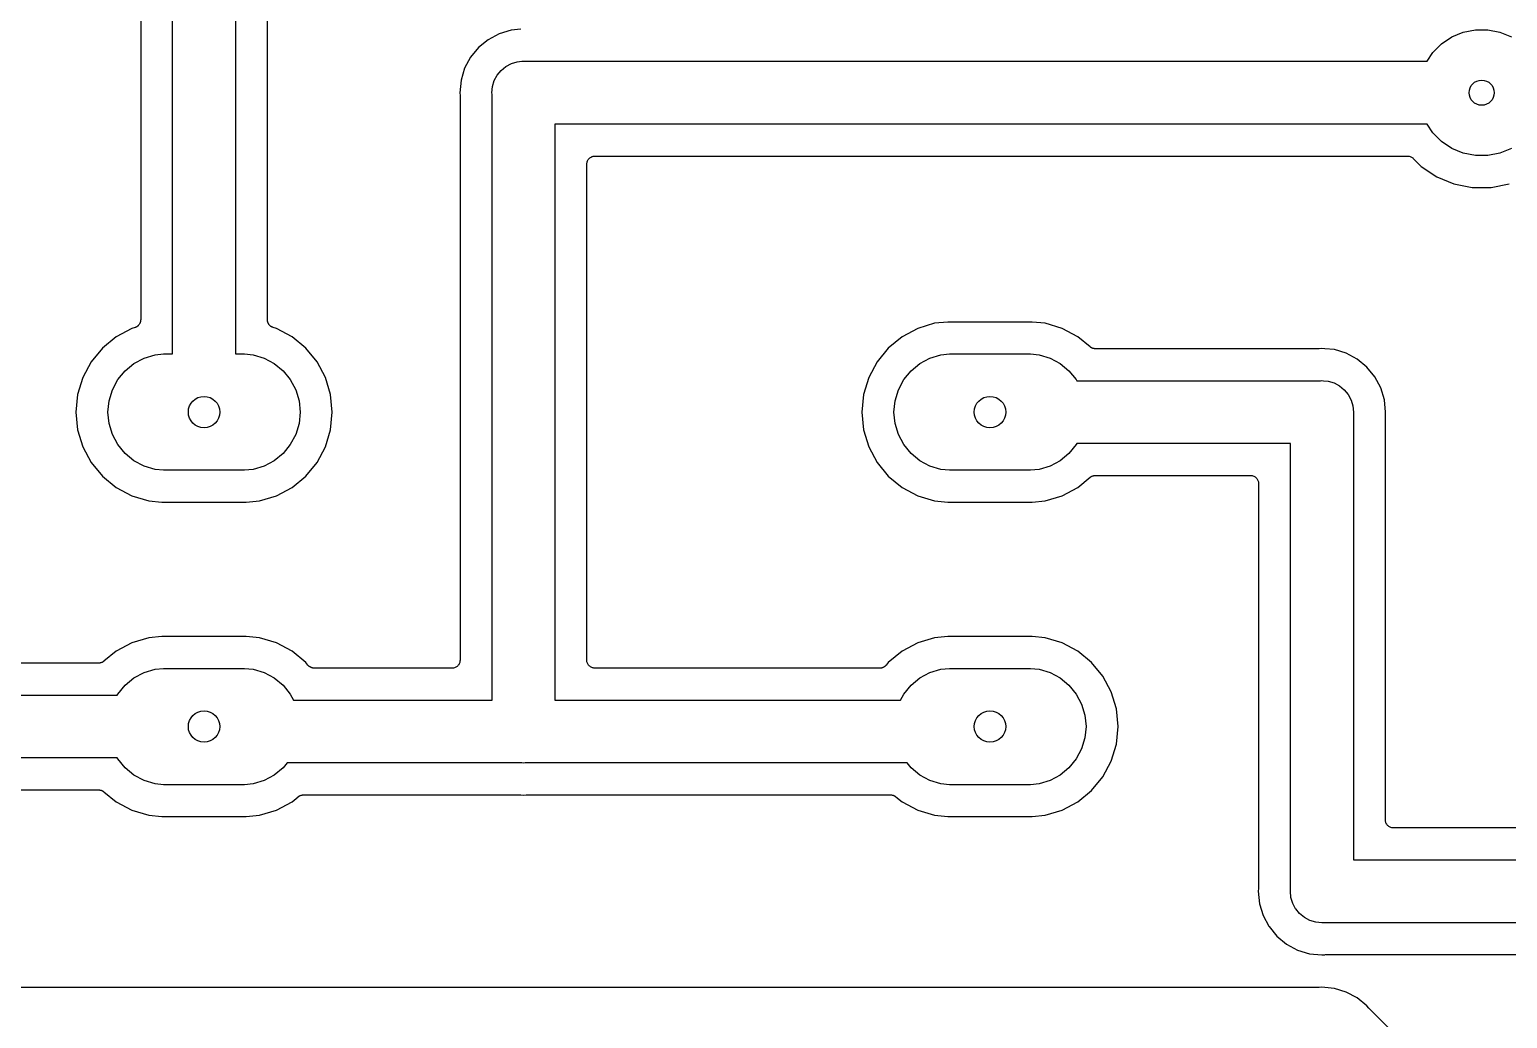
# Model space of a CAD drawing. Extents: x 4.55 to 7.45, y -4.55 to -2.5.
# Drawn here: x 5.991 to 6.916, y -3.48 to -2.86 of the extents above; entities that cross this region are included whole.
import ezdxf

# ---------------------------------------------------------------- set-up
doc = ezdxf.new("R2010")
doc.units = 0
doc.header["$MEASUREMENT"] = 0
doc.layers.add('BLACK', color=7, linetype='CONTINUOUS')

msp = doc.modelspace()

# ---------------------------------------------------------------- linework, layer by layer
at = {"layer": 'BLACK', "linetype": 'CONTINUOUS'}
for p, q in [((6.08031, -3.06358), (6.08031, -2.72473)), ((6.11969, -2.72473), (6.11969, -3.06358)), ((6.06031, -2.73481), (6.06032, -3.04222)), ((6.13969, -3.04222), (6.13969, -2.83308)), ((6.27785, -2.86684), (6.2718, -2.8718)), ((6.28474, -2.86316), (6.27785, -2.86684)), ((6.29222, -2.86089), (6.28474, -2.86316)), ((6.2983, -2.86029), (6.29222, -2.86089)), ((6.8749, -2.86942), (6.88135, -2.86511)), ((6.88135, -2.86511), (6.88852, -2.86214)), ((6.88852, -2.86214), (6.89612, -2.86063)), ((6.89612, -2.86063), (6.90388, -2.86063)), ((6.90388, -2.86063), (6.91148, -2.86214)), ((6.91148, -2.86214), (6.91865, -2.86511)), ((6.26684, -2.87785), (6.26316, -2.88474)), ((6.2718, -2.8718), (6.26684, -2.87785)), ((6.8658, -2.88031), (6.86942, -2.8749)), ((6.86942, -2.8749), (6.8749, -2.86942)), ((6.26316, -2.88474), (6.26089, -2.89222)), ((6.28355, -2.88901), (6.28601, -2.88601)), ((6.28601, -2.88601), (6.28901, -2.88355)), ((6.28901, -2.88355), (6.29243, -2.88173)), ((6.29243, -2.88173), (6.29614, -2.8806)), ((6.29614, -2.8806), (6.29903, -2.88031)), ((6.29903, -2.88031), (6.3, -2.88022)), ((6.3, -2.88022), (6.30097, -2.88031)), ((6.30097, -2.88031), (6.8658, -2.88031)), ((6.26089, -2.89222), (6.26012, -2.9)), ((6.28022, -2.9), (6.2806, -2.89614)), ((6.2806, -2.89614), (6.28173, -2.89243)), ((6.28173, -2.89243), (6.28355, -2.88901)), ((6.26012, -2.9), (6.26029, -2.9017)), ((6.26029, -2.9017), (6.2603, -2.90177)), ((6.2603, -2.90177), (6.26029, -2.90199)), ((6.26029, -2.90199), (6.26031, -2.90219)), ((6.26031, -2.90219), (6.26032, -3.25531)), ((6.28031, -2.90097), (6.28022, -2.9)), ((6.28031, -3.28031), (6.28031, -2.90097)), ((6.8658, -2.91969), (6.31969, -2.91969)), ((6.31969, -2.91969), (6.31969, -3.28031)), ((6.86942, -2.9251), (6.8658, -2.91969)), ((6.8749, -2.93058), (6.86942, -2.9251)), ((6.88135, -2.93489), (6.8749, -2.93058)), ((6.33994, -2.9432), (6.34008, -2.94275)), ((6.34008, -2.94273), (6.34009, -2.94272)), ((6.34008, -2.94275), (6.34008, -2.94273)), ((6.34009, -2.94272), (6.34032, -2.9423)), ((6.34032, -2.9423), (6.34054, -2.94189)), ((6.34054, -2.94189), (6.34055, -2.94188)), ((6.34055, -2.94188), (6.34056, -2.94186)), ((6.34056, -2.94186), (6.34086, -2.9415)), ((6.34086, -2.9415), (6.34116, -2.94114)), ((6.34116, -2.94114), (6.34118, -2.94113)), ((6.34118, -2.94113), (6.34119, -2.94111)), ((6.34119, -2.94111), (6.34155, -2.94082)), ((6.34155, -2.94082), (6.34192, -2.94052)), ((6.34192, -2.94052), (6.34193, -2.94051)), ((6.34193, -2.94051), (6.34195, -2.9405)), ((6.34195, -2.9405), (6.34236, -2.94028)), ((6.34236, -2.94028), (6.34278, -2.94006)), ((6.34278, -2.94006), (6.3428, -2.94006)), ((6.3428, -2.94006), (6.34281, -2.94005)), ((6.34281, -2.94005), (6.34326, -2.93992)), ((6.34326, -2.93992), (6.34371, -2.93978)), ((6.34371, -2.93978), (6.34373, -2.93978)), ((6.34373, -2.93978), (6.34375, -2.93977)), ((6.34375, -2.93977), (6.34422, -2.93973)), ((6.34422, -2.93973), (6.34469, -2.93969)), ((6.34469, -2.93969), (6.85365, -2.93969)), ((6.85365, -2.93969), (6.85367, -2.93969)), ((6.85367, -2.93969), (6.85367, -2.93969)), ((6.85367, -2.93969), (6.85367, -2.93969)), ((6.85367, -2.93969), (6.85372, -2.93969)), ((6.85372, -2.93969), (6.85418, -2.93974)), ((6.85418, -2.93974), (6.85464, -2.93978)), ((6.85464, -2.93978), (6.85467, -2.93979)), ((6.85467, -2.93979), (6.85469, -2.93979)), ((6.85469, -2.93979), (6.85513, -2.93993)), ((6.85513, -2.93993), (6.85557, -2.94007)), ((6.85557, -2.94007), (6.8556, -2.94008)), ((6.8556, -2.94008), (6.85562, -2.94009)), ((6.85562, -2.94009), (6.85603, -2.94031)), ((6.85603, -2.94031), (6.85643, -2.94053)), ((6.85643, -2.94053), (6.85645, -2.94055)), ((6.85645, -2.94055), (6.85648, -2.94056)), ((6.85648, -2.94056), (6.85683, -2.94086)), ((6.85683, -2.94086), (6.85719, -2.94115)), ((6.85719, -2.94115), (6.86215, -2.94612)), ((6.88852, -2.93786), (6.88135, -2.93489)), ((6.89612, -2.93937), (6.88852, -2.93786)), ((6.90388, -2.93937), (6.89612, -2.93937)), ((6.91148, -2.93786), (6.90388, -2.93937)), ((6.91865, -2.93489), (6.91148, -2.93786)), ((6.33969, -2.94462), (6.33974, -2.94415)), ((6.33969, -2.94465), (6.33969, -2.94462)), ((6.33969, -2.94465), (6.33969, -2.94465)), ((6.33969, -2.94465), (6.33969, -2.94465)), ((6.33969, -2.94469), (6.33969, -2.94465)), ((6.33969, -3.25531), (6.33969, -2.94469)), ((6.33974, -2.94415), (6.33979, -2.94368)), ((6.33979, -2.94365), (6.33994, -2.9432)), ((6.33979, -2.94366), (6.33979, -2.94365)), ((6.33979, -2.94368), (6.33979, -2.94366)), ((6.86215, -2.94612), (6.87188, -2.95261)), ((6.87188, -2.95261), (6.88268, -2.95709)), ((6.88268, -2.95709), (6.89415, -2.95937)), ((6.89415, -2.95937), (6.90585, -2.95937)), ((6.90585, -2.95937), (6.91732, -2.95709)), ((6.05972, -3.04459), (6.05957, -3.04481)), ((6.0598, -3.04439), (6.05972, -3.04459)), ((6.05991, -3.04419), (6.0598, -3.04439)), ((6.05999, -3.04394), (6.05991, -3.04419)), ((6.06009, -3.04369), (6.05999, -3.04394)), ((6.06014, -3.04347), (6.06009, -3.04369)), ((6.06021, -3.04326), (6.06014, -3.04347)), ((6.06024, -3.043), (6.06021, -3.04326)), ((6.06029, -3.04274), (6.06024, -3.043)), ((6.06031, -3.04229), (6.06029, -3.04251)), ((6.06029, -3.04251), (6.06029, -3.04274)), ((6.06032, -3.04222), (6.06031, -3.04229)), ((6.13971, -3.04244), (6.13969, -3.04222)), ((6.13971, -3.04267), (6.13971, -3.04244)), ((6.13975, -3.04293), (6.13971, -3.04267)), ((6.13978, -3.04319), (6.13975, -3.04293)), ((6.13984, -3.04341), (6.13978, -3.04319)), ((6.13989, -3.04363), (6.13984, -3.04341)), ((6.13999, -3.04387), (6.13989, -3.04363)), ((6.14006, -3.04413), (6.13999, -3.04387)), ((6.14017, -3.04432), (6.14006, -3.04413)), ((6.14025, -3.04453), (6.14017, -3.04432)), ((6.1404, -3.04475), (6.14025, -3.04453)), ((6.55748, -3.0444), (6.54685, -3.04763)), ((6.56577, -3.04358), (6.55748, -3.0444)), ((6.61848, -3.04358), (6.56577, -3.04358)), ((6.62677, -3.0444), (6.61848, -3.04358)), ((6.6374, -3.04763), (6.62677, -3.0444)), ((6.04492, -3.05286), (6.03633, -3.05991)), ((6.05472, -3.04763), (6.04492, -3.05286)), ((6.05677, -3.04701), (6.05472, -3.04763)), ((6.05697, -3.04692), (6.05677, -3.04701)), ((6.05719, -3.04686), (6.05697, -3.04692)), ((6.05742, -3.04673), (6.05719, -3.04686)), ((6.05767, -3.04663), (6.05742, -3.04673)), ((6.05785, -3.04651), (6.05767, -3.04663)), ((6.05805, -3.0464), (6.05785, -3.04651)), ((6.05826, -3.04624), (6.05805, -3.0464)), ((6.05848, -3.04609), (6.05826, -3.04624)), ((6.05864, -3.04593), (6.05848, -3.04609)), ((6.05881, -3.04579), (6.05864, -3.04593)), ((6.05898, -3.04559), (6.05881, -3.04579)), ((6.05917, -3.0454), (6.05898, -3.04559)), ((6.0593, -3.04522), (6.05917, -3.0454)), ((6.05944, -3.04505), (6.0593, -3.04522)), ((6.05957, -3.04481), (6.05944, -3.04505)), ((6.14052, -3.04499), (6.1404, -3.04475)), ((6.14066, -3.04516), (6.14052, -3.04499)), ((6.14078, -3.04535), (6.14066, -3.04516)), ((6.14097, -3.04554), (6.14078, -3.04535)), ((6.14114, -3.04574), (6.14097, -3.04554)), ((6.14131, -3.04589), (6.14114, -3.04574)), ((6.14147, -3.04605), (6.14131, -3.04589)), ((6.14168, -3.0462), (6.14147, -3.04605)), ((6.14189, -3.04637), (6.14168, -3.0462)), ((6.14209, -3.04647), (6.14189, -3.04637)), ((6.14227, -3.0466), (6.14209, -3.04647)), ((6.14251, -3.0467), (6.14227, -3.0466)), ((6.14275, -3.04683), (6.14251, -3.0467)), ((6.14296, -3.0469), (6.14275, -3.04683)), ((6.14317, -3.04698), (6.14296, -3.0469)), ((6.14323, -3.04701), (6.14317, -3.04698)), ((6.14528, -3.04763), (6.14323, -3.04701)), ((6.15508, -3.05286), (6.14528, -3.04763)), ((6.16367, -3.05991), (6.15508, -3.05286)), ((6.53705, -3.05286), (6.52846, -3.05991)), ((6.54685, -3.04763), (6.53705, -3.05286)), ((6.6472, -3.05286), (6.6374, -3.04763)), ((6.6549, -3.05918), (6.6472, -3.05286)), ((6.03633, -3.05991), (6.02928, -3.0685)), ((6.17072, -3.0685), (6.16367, -3.05991)), ((6.52846, -3.05991), (6.52141, -3.0685)), ((6.65508, -3.0593), (6.6549, -3.05918)), ((6.65525, -3.05944), (6.65508, -3.0593)), ((6.65549, -3.05957), (6.65525, -3.05944)), ((6.65571, -3.05972), (6.65549, -3.05957)), ((6.65591, -3.05981), (6.65571, -3.05972)), ((6.6561, -3.05991), (6.65591, -3.05981)), ((6.65636, -3.05999), (6.6561, -3.05991)), ((6.65661, -3.0601), (6.65636, -3.05999)), ((6.65683, -3.06014), (6.65661, -3.0601)), ((6.65703, -3.06021), (6.65683, -3.06014)), ((6.6573, -3.06024), (6.65703, -3.06021)), ((6.65757, -3.06029), (6.6573, -3.06024)), ((6.65779, -3.06029), (6.65757, -3.06029)), ((6.658, -3.06031), (6.65779, -3.06029)), ((6.65807, -3.06031), (6.658, -3.06031)), ((6.79781, -3.06031), (6.65807, -3.06031)), ((6.79801, -3.06029), (6.79781, -3.06031)), ((6.79823, -3.0603), (6.79801, -3.06029)), ((6.7983, -3.06029), (6.79823, -3.0603)), ((6.8, -3.06012), (6.7983, -3.06029)), ((6.8017, -3.06029), (6.8, -3.06012)), ((6.80171, -3.06029), (6.8017, -3.06029)), ((6.80778, -3.06089), (6.80171, -3.06029)), ((6.81526, -3.06316), (6.80778, -3.06089)), ((6.02928, -3.0685), (6.02404, -3.07831)), ((6.05054, -3.07412), (6.05609, -3.06957)), ((6.05609, -3.06957), (6.06241, -3.06619)), ((6.06241, -3.06619), (6.06928, -3.06411)), ((6.06928, -3.06411), (6.07463, -3.06358)), ((6.07463, -3.06358), (6.08031, -3.06358)), ((6.11969, -3.06358), (6.12537, -3.06358)), ((6.12537, -3.06358), (6.13072, -3.06411)), ((6.13072, -3.06411), (6.13759, -3.06619)), ((6.13759, -3.06619), (6.14391, -3.06957)), ((6.14391, -3.06957), (6.14946, -3.07412)), ((6.17596, -3.07831), (6.17072, -3.0685)), ((6.52141, -3.0685), (6.51617, -3.07831)), ((6.54267, -3.07412), (6.54821, -3.06957)), ((6.54821, -3.06957), (6.55454, -3.06619)), ((6.55454, -3.06619), (6.5614, -3.06411)), ((6.5614, -3.06411), (6.56675, -3.06358)), ((6.56675, -3.06358), (6.6175, -3.06358)), ((6.6175, -3.06358), (6.62285, -3.06411)), ((6.62285, -3.06411), (6.62971, -3.06619)), ((6.62971, -3.06619), (6.63604, -3.06957)), ((6.63604, -3.06957), (6.64158, -3.07412)), ((6.82215, -3.06684), (6.81526, -3.06316)), ((6.8282, -3.0718), (6.82215, -3.06684)), ((6.83316, -3.07785), (6.8282, -3.0718)), ((6.02404, -3.07831), (6.02082, -3.08894)), ((6.04261, -3.086), (6.04599, -3.07967)), ((6.04599, -3.07967), (6.05054, -3.07412)), ((6.14946, -3.07412), (6.15401, -3.07967)), ((6.15401, -3.07967), (6.15739, -3.086)), ((6.17918, -3.08894), (6.17596, -3.07831)), ((6.51617, -3.07831), (6.51294, -3.08894)), ((6.53474, -3.086), (6.53812, -3.07967)), ((6.53812, -3.07967), (6.54267, -3.07412)), ((6.64158, -3.07412), (6.64614, -3.07967)), ((6.64614, -3.07967), (6.64648, -3.08031)), ((6.64648, -3.08031), (6.79903, -3.08031)), ((6.79903, -3.08031), (6.8, -3.08022)), ((6.8, -3.08022), (6.80097, -3.08031)), ((6.80097, -3.08031), (6.80386, -3.0806)), ((6.80386, -3.0806), (6.80757, -3.08173)), ((6.83684, -3.08474), (6.83316, -3.07785)), ((6.02082, -3.08894), (6.01973, -3.1)), ((6.04053, -3.09286), (6.04261, -3.086)), ((6.15739, -3.086), (6.15947, -3.09286)), ((6.18027, -3.1), (6.17918, -3.08894)), ((6.51294, -3.08894), (6.51185, -3.1)), ((6.53265, -3.09286), (6.53474, -3.086)), ((6.80757, -3.08173), (6.81099, -3.08355)), ((6.81099, -3.08355), (6.81399, -3.08601)), ((6.81399, -3.08601), (6.81645, -3.08901)), ((6.81645, -3.08901), (6.81827, -3.09243)), ((6.83911, -3.09222), (6.83684, -3.08474)), ((6.01973, -3.1), (6.02082, -3.11106)), ((6.03982, -3.1), (6.04053, -3.09286)), ((6.04053, -3.10714), (6.03982, -3.1)), ((6.15947, -3.09286), (6.16018, -3.1)), ((6.16018, -3.1), (6.15947, -3.10714)), ((6.17918, -3.11106), (6.18027, -3.1)), ((6.51185, -3.1), (6.51294, -3.11106)), ((6.53195, -3.1), (6.53265, -3.09286)), ((6.53265, -3.10714), (6.53195, -3.1)), ((6.81827, -3.09243), (6.8194, -3.09614)), ((6.8194, -3.09614), (6.81978, -3.1)), ((6.81978, -3.1), (6.81969, -3.10097)), ((6.83988, -3.1), (6.83911, -3.09222)), ((6.83971, -3.1017), (6.83988, -3.1)), ((6.04261, -3.114), (6.04053, -3.10714)), ((6.15947, -3.10714), (6.15739, -3.114)), ((6.53474, -3.114), (6.53265, -3.10714)), ((6.81969, -3.10097), (6.81969, -3.38031)), ((6.83969, -3.10213), (6.83971, -3.10192)), ((6.83969, -3.10219), (6.83969, -3.10213)), ((6.83969, -3.35531), (6.83969, -3.10219)), ((6.83971, -3.10192), (6.83971, -3.1017)), ((6.02082, -3.11106), (6.02404, -3.12169)), ((6.04599, -3.12033), (6.04261, -3.114)), ((6.15739, -3.114), (6.15401, -3.12033)), ((6.17596, -3.12169), (6.17918, -3.11106)), ((6.51294, -3.11106), (6.51617, -3.12169)), ((6.53812, -3.12033), (6.53474, -3.114)), ((6.02404, -3.12169), (6.02928, -3.1315)), ((6.05054, -3.12588), (6.04599, -3.12033)), ((6.05609, -3.13043), (6.05054, -3.12588)), ((6.14946, -3.12588), (6.14391, -3.13043)), ((6.15401, -3.12033), (6.14946, -3.12588)), ((6.17072, -3.1315), (6.17596, -3.12169)), ((6.51617, -3.12169), (6.52141, -3.1315)), ((6.54267, -3.12588), (6.53812, -3.12033)), ((6.54821, -3.13043), (6.54267, -3.12588)), ((6.64158, -3.12588), (6.63604, -3.13043)), ((6.64614, -3.12033), (6.64158, -3.12588)), ((6.64648, -3.11969), (6.64614, -3.12033)), ((6.78031, -3.11969), (6.64648, -3.11969)), ((6.78031, -3.39903), (6.78031, -3.11969)), ((6.02928, -3.1315), (6.03633, -3.14009)), ((6.06241, -3.13381), (6.05609, -3.13043)), ((6.06928, -3.13589), (6.06241, -3.13381)), ((6.07463, -3.13642), (6.06928, -3.13589)), ((6.12537, -3.13642), (6.07463, -3.13642)), ((6.13072, -3.13589), (6.12537, -3.13642)), ((6.13759, -3.13381), (6.13072, -3.13589)), ((6.14391, -3.13043), (6.13759, -3.13381)), ((6.16367, -3.14009), (6.17072, -3.1315)), ((6.52141, -3.1315), (6.52846, -3.14009)), ((6.55454, -3.13381), (6.54821, -3.13043)), ((6.5614, -3.13589), (6.55454, -3.13381)), ((6.56675, -3.13642), (6.5614, -3.13589)), ((6.6175, -3.13642), (6.56675, -3.13642)), ((6.62285, -3.13589), (6.6175, -3.13642)), ((6.62971, -3.13381), (6.62285, -3.13589)), ((6.63604, -3.13043), (6.62971, -3.13381)), ((6.03633, -3.14009), (6.04492, -3.14714)), ((6.15508, -3.14714), (6.16367, -3.14009)), ((6.52846, -3.14009), (6.53705, -3.14714)), ((6.6472, -3.14714), (6.6549, -3.14082)), ((6.6549, -3.14082), (6.65495, -3.14078)), ((6.65495, -3.14078), (6.65514, -3.14066)), ((6.65514, -3.14066), (6.65531, -3.14052)), ((6.65531, -3.14052), (6.65555, -3.14039)), ((6.65555, -3.14039), (6.65577, -3.14024)), ((6.65577, -3.14024), (6.65598, -3.14016)), ((6.65598, -3.14016), (6.65617, -3.14006)), ((6.65617, -3.14006), (6.65643, -3.13998)), ((6.65643, -3.13998), (6.65668, -3.13988)), ((6.65668, -3.13988), (6.65689, -3.13984)), ((6.65689, -3.13984), (6.6571, -3.13978)), ((6.6571, -3.13978), (6.65737, -3.13975)), ((6.65737, -3.13975), (6.65764, -3.1397)), ((6.65764, -3.1397), (6.65786, -3.13971)), ((6.65786, -3.13971), (6.65807, -3.13969)), ((6.65807, -3.13969), (6.75531, -3.13969)), ((6.75531, -3.13969), (6.75535, -3.13969)), ((6.75535, -3.13969), (6.75535, -3.13969)), ((6.75535, -3.13969), (6.75535, -3.13969)), ((6.75535, -3.13969), (6.75538, -3.13969)), ((6.75538, -3.13969), (6.75585, -3.13974)), ((6.75585, -3.13974), (6.75632, -3.13979)), ((6.75632, -3.13979), (6.75634, -3.13979)), ((6.75634, -3.13979), (6.75635, -3.13979)), ((6.75635, -3.13979), (6.7568, -3.13994)), ((6.7568, -3.13994), (6.75725, -3.14008)), ((6.75725, -3.14008), (6.75727, -3.14008)), ((6.75727, -3.14008), (6.75728, -3.14009)), ((6.75728, -3.14009), (6.7577, -3.14032)), ((6.7577, -3.14032), (6.75811, -3.14054)), ((6.75811, -3.14054), (6.75812, -3.14055)), ((6.75812, -3.14055), (6.75814, -3.14056)), ((6.75814, -3.14056), (6.7585, -3.14086)), ((6.7585, -3.14086), (6.75886, -3.14116)), ((6.75886, -3.14116), (6.75887, -3.14118)), ((6.75887, -3.14118), (6.75889, -3.14119)), ((6.75889, -3.14119), (6.75918, -3.14155)), ((6.75918, -3.14155), (6.75948, -3.14192)), ((6.75948, -3.14192), (6.75949, -3.14193)), ((6.75949, -3.14193), (6.7595, -3.14195)), ((6.7595, -3.14195), (6.75972, -3.14236)), ((6.75972, -3.14236), (6.75994, -3.14278)), ((6.75994, -3.14278), (6.75994, -3.1428)), ((6.75994, -3.1428), (6.75995, -3.14281)), ((6.75995, -3.14281), (6.76008, -3.14326)), ((6.76008, -3.14326), (6.76022, -3.14371)), ((6.76022, -3.14371), (6.76022, -3.14373)), ((6.76022, -3.14373), (6.76023, -3.14375)), ((6.76023, -3.14375), (6.76027, -3.14422)), ((6.76027, -3.14422), (6.76031, -3.14469)), ((6.76031, -3.14469), (6.76031, -3.39781)), ((6.04492, -3.14714), (6.05472, -3.15238)), ((6.05472, -3.15238), (6.06536, -3.1556)), ((6.06536, -3.1556), (6.07365, -3.15642)), ((6.12635, -3.15642), (6.13464, -3.1556)), ((6.13464, -3.1556), (6.14528, -3.15237)), ((6.14528, -3.15237), (6.15508, -3.14714)), ((6.53705, -3.14714), (6.54685, -3.15238)), ((6.54685, -3.15238), (6.55748, -3.1556)), ((6.55748, -3.1556), (6.56577, -3.15642)), ((6.61848, -3.15642), (6.62677, -3.1556)), ((6.62677, -3.1556), (6.6374, -3.15237)), ((6.6374, -3.15237), (6.6472, -3.14714)), ((6.07365, -3.15642), (6.12635, -3.15642)), ((6.56577, -3.15642), (6.61848, -3.15642)), ((6.05472, -3.24448), (6.04492, -3.24971)), ((6.06536, -3.24125), (6.05472, -3.24448)), ((6.07365, -3.24043), (6.06536, -3.24125)), ((6.12635, -3.24043), (6.07365, -3.24043)), ((6.13464, -3.24125), (6.12635, -3.24043)), ((6.14528, -3.24448), (6.13464, -3.24125)), ((6.15508, -3.24971), (6.14528, -3.24448)), ((6.54685, -3.24448), (6.53705, -3.24971)), ((6.55748, -3.24125), (6.54685, -3.24448)), ((6.56577, -3.24043), (6.55748, -3.24125)), ((6.61848, -3.24043), (6.56577, -3.24043)), ((6.62677, -3.24125), (6.61848, -3.24043)), ((6.6374, -3.24448), (6.62677, -3.24125)), ((6.6472, -3.24971), (6.6374, -3.24448)), ((6.03405, -3.25717), (5.85807, -3.25717)), ((6.03427, -3.25714), (6.03405, -3.25717)), ((6.03449, -3.25715), (6.03427, -3.25714)), ((6.03475, -3.2571), (6.03449, -3.25715)), ((6.03502, -3.25707), (6.03475, -3.2571)), ((6.03523, -3.25701), (6.03502, -3.25707)), ((6.03545, -3.25697), (6.03523, -3.25701)), ((6.0357, -3.25687), (6.03545, -3.25697)), ((6.03596, -3.25679), (6.0357, -3.25687)), ((6.03615, -3.25669), (6.03596, -3.25679)), ((6.03635, -3.25661), (6.03615, -3.25669)), ((6.03658, -3.25646), (6.03635, -3.25661)), ((6.03682, -3.25633), (6.03658, -3.25646)), ((6.03699, -3.25619), (6.03682, -3.25633)), ((6.03717, -3.25607), (6.03699, -3.25619)), ((6.03723, -3.25603), (6.03717, -3.25607)), ((6.04492, -3.24971), (6.03723, -3.25603)), ((6.16367, -3.25676), (6.15508, -3.24971)), ((6.16508, -3.25849), (6.16367, -3.25676)), ((6.25991, -3.25728), (6.25968, -3.2577)), ((6.25992, -3.25727), (6.25991, -3.25728)), ((6.26006, -3.2568), (6.25992, -3.25725)), ((6.25992, -3.25725), (6.25992, -3.25727)), ((6.26021, -3.25635), (6.26006, -3.2568)), ((6.26026, -3.25585), (6.26021, -3.25632)), ((6.26021, -3.25632), (6.26021, -3.25634)), ((6.26021, -3.25634), (6.26021, -3.25635)), ((6.26031, -3.25538), (6.26026, -3.25585)), ((6.26032, -3.25531), (6.26031, -3.25535)), ((6.26031, -3.25535), (6.26031, -3.25535)), ((6.26031, -3.25535), (6.26031, -3.25535)), ((6.26031, -3.25535), (6.26031, -3.25538)), ((6.33973, -3.25578), (6.33969, -3.25531)), ((6.33977, -3.25625), (6.33973, -3.25578)), ((6.33978, -3.25627), (6.33977, -3.25625)), ((6.33978, -3.25629), (6.33978, -3.25627)), ((6.33992, -3.25674), (6.33978, -3.25629)), ((6.34005, -3.25719), (6.33992, -3.25674)), ((6.34006, -3.2572), (6.34005, -3.25719)), ((6.34006, -3.25722), (6.34006, -3.2572)), ((6.34028, -3.25763), (6.34006, -3.25722)), ((6.52846, -3.25676), (6.52704, -3.25849)), ((6.53705, -3.24971), (6.52846, -3.25676)), ((6.65579, -3.25676), (6.6472, -3.24971)), ((6.66284, -3.26536), (6.65579, -3.25676)), ((6.05054, -3.27097), (6.05609, -3.26642)), ((6.05609, -3.26642), (6.06241, -3.26304)), ((6.06241, -3.26304), (6.06928, -3.26096)), ((6.06928, -3.26096), (6.07463, -3.26043)), ((6.07463, -3.26043), (6.12537, -3.26043)), ((6.12537, -3.26043), (6.13072, -3.26096)), ((6.13072, -3.26096), (6.13759, -3.26304)), ((6.13759, -3.26304), (6.14391, -3.26642)), ((6.14391, -3.26642), (6.14946, -3.27097)), ((6.16524, -3.25864), (6.16508, -3.25849)), ((6.16538, -3.25881), (6.16524, -3.25864)), ((6.16558, -3.25899), (6.16538, -3.25881)), ((6.16577, -3.25918), (6.16558, -3.25899)), ((6.16595, -3.2593), (6.16577, -3.25918)), ((6.16612, -3.25944), (6.16595, -3.2593)), ((6.16636, -3.25957), (6.16612, -3.25944)), ((6.16658, -3.25972), (6.16636, -3.25957)), ((6.16679, -3.2598), (6.16658, -3.25972)), ((6.16698, -3.25991), (6.16679, -3.2598)), ((6.16723, -3.25999), (6.16698, -3.25991)), ((6.16748, -3.2601), (6.16723, -3.25999)), ((6.1677, -3.26014), (6.16748, -3.2601)), ((6.16791, -3.26021), (6.1677, -3.26014)), ((6.16818, -3.26024), (6.16791, -3.26021)), ((6.16844, -3.26029), (6.16818, -3.26024)), ((6.16866, -3.26029), (6.16844, -3.26029)), ((6.16888, -3.26031), (6.16866, -3.26029)), ((6.16895, -3.26031), (6.16888, -3.26031)), ((6.25531, -3.26031), (6.16895, -3.26031)), ((6.25578, -3.26027), (6.25531, -3.26031)), ((6.25625, -3.26023), (6.25578, -3.26027)), ((6.25627, -3.26022), (6.25625, -3.26023)), ((6.25629, -3.26022), (6.25627, -3.26022)), ((6.25674, -3.26008), (6.25629, -3.26022)), ((6.25719, -3.25995), (6.25674, -3.26008)), ((6.2572, -3.25994), (6.25719, -3.25995)), ((6.25722, -3.25994), (6.2572, -3.25994)), ((6.25764, -3.25972), (6.25722, -3.25994)), ((6.25805, -3.2595), (6.25764, -3.25972)), ((6.25807, -3.25949), (6.25805, -3.2595)), ((6.25808, -3.25948), (6.25807, -3.25949)), ((6.25845, -3.25918), (6.25808, -3.25948)), ((6.25881, -3.25889), (6.25845, -3.25918)), ((6.25882, -3.25887), (6.25881, -3.25889)), ((6.25884, -3.25886), (6.25882, -3.25887)), ((6.25914, -3.2585), (6.25884, -3.25886)), ((6.25944, -3.25814), (6.25914, -3.2585)), ((6.25945, -3.25812), (6.25944, -3.25814)), ((6.25946, -3.25811), (6.25945, -3.25812)), ((6.25968, -3.2577), (6.25946, -3.25811)), ((6.3405, -3.25805), (6.34028, -3.25763)), ((6.34051, -3.25807), (6.3405, -3.25805)), ((6.34052, -3.25808), (6.34051, -3.25807)), ((6.34082, -3.25845), (6.34052, -3.25808)), ((6.34111, -3.25881), (6.34082, -3.25845)), ((6.34113, -3.25882), (6.34111, -3.25881)), ((6.34114, -3.25884), (6.34113, -3.25882)), ((6.3415, -3.25914), (6.34114, -3.25884)), ((6.34186, -3.25944), (6.3415, -3.25914)), ((6.34188, -3.25945), (6.34186, -3.25944)), ((6.34189, -3.25946), (6.34188, -3.25945)), ((6.3423, -3.25968), (6.34189, -3.25946)), ((6.34272, -3.25991), (6.3423, -3.25968)), ((6.34273, -3.25992), (6.34272, -3.25991)), ((6.34275, -3.25992), (6.34273, -3.25992)), ((6.3432, -3.26006), (6.34275, -3.25992)), ((6.34365, -3.26021), (6.3432, -3.26006)), ((6.34366, -3.26021), (6.34365, -3.26021)), ((6.34368, -3.26021), (6.34366, -3.26021)), ((6.34415, -3.26026), (6.34368, -3.26021)), ((6.34462, -3.26031), (6.34415, -3.26026)), ((6.34465, -3.26031), (6.34462, -3.26031)), ((6.34469, -3.26031), (6.34465, -3.26031)), ((6.34465, -3.26031), (6.34465, -3.26031)), ((6.34465, -3.26031), (6.34465, -3.26031)), ((6.52318, -3.26031), (6.34469, -3.26031)), ((6.5234, -3.26029), (6.52318, -3.26031)), ((6.52362, -3.2603), (6.5234, -3.26029)), ((6.52388, -3.26025), (6.52362, -3.2603)), ((6.52415, -3.26022), (6.52388, -3.26025)), ((6.52436, -3.26016), (6.52415, -3.26022)), ((6.52458, -3.26012), (6.52436, -3.26016)), ((6.52483, -3.26002), (6.52458, -3.26012)), ((6.52508, -3.25994), (6.52483, -3.26002)), ((6.52528, -3.25983), (6.52508, -3.25994)), ((6.52548, -3.25975), (6.52528, -3.25983)), ((6.52571, -3.25961), (6.52548, -3.25975)), ((6.52595, -3.25948), (6.52571, -3.25961)), ((6.52612, -3.25934), (6.52595, -3.25948)), ((6.5263, -3.25922), (6.52612, -3.25934)), ((6.52649, -3.25903), (6.5263, -3.25922)), ((6.5267, -3.25886), (6.52649, -3.25903)), ((6.52684, -3.25869), (6.5267, -3.25886)), ((6.527, -3.25854), (6.52684, -3.25869)), ((6.52704, -3.25849), (6.527, -3.25854)), ((6.54267, -3.27097), (6.54821, -3.26642)), ((6.54821, -3.26642), (6.55454, -3.26304)), ((6.55454, -3.26304), (6.5614, -3.26096)), ((6.5614, -3.26096), (6.56675, -3.26043)), ((6.56675, -3.26043), (6.6175, -3.26043)), ((6.6175, -3.26043), (6.62285, -3.26096)), ((6.62285, -3.26096), (6.62971, -3.26304)), ((6.62971, -3.26304), (6.63604, -3.26642)), ((6.63604, -3.26642), (6.64158, -3.27097)), ((6.66808, -3.27516), (6.66284, -3.26536)), ((6.04599, -3.27652), (6.05054, -3.27097)), ((6.14946, -3.27097), (6.15401, -3.27652)), ((6.53812, -3.27652), (6.54267, -3.27097)), ((6.64158, -3.27097), (6.64614, -3.27652)), ((6.67131, -3.28579), (6.66808, -3.27516)), ((5.84648, -3.27717), (6.04565, -3.27717)), ((6.04565, -3.27717), (6.04599, -3.27652)), ((6.15401, -3.27652), (6.15604, -3.28031)), ((6.15604, -3.28031), (6.28031, -3.28031)), ((6.31969, -3.28031), (6.53609, -3.28031)), ((6.53609, -3.28031), (6.53812, -3.27652)), ((6.64614, -3.27652), (6.64952, -3.28285)), ((6.64952, -3.28285), (6.6516, -3.28971)), ((6.6516, -3.28971), (6.6523, -3.29685)), ((6.6724, -3.29685), (6.67131, -3.28579)), ((6.6523, -3.29685), (6.6516, -3.30399)), ((6.67131, -3.30791), (6.6724, -3.29685)), ((6.64952, -3.31085), (6.64614, -3.31718)), ((6.6516, -3.30399), (6.64952, -3.31085)), ((6.66808, -3.31854), (6.67131, -3.30791)), ((6.04565, -3.31654), (5.84648, -3.31654)), ((6.04599, -3.31718), (6.04565, -3.31654)), ((6.05054, -3.32273), (6.04599, -3.31718)), ((6.15195, -3.31969), (6.14946, -3.32273)), ((6.29903, -3.31969), (6.15195, -3.31969)), ((6.3, -3.31978), (6.29903, -3.31969)), ((6.30097, -3.31969), (6.3, -3.31978)), ((6.54017, -3.31969), (6.30097, -3.31969)), ((6.54267, -3.32273), (6.54017, -3.31969)), ((6.64614, -3.31718), (6.64158, -3.32273)), ((6.66284, -3.32835), (6.66808, -3.31854)), ((6.05609, -3.32728), (6.05054, -3.32273)), ((6.06241, -3.33066), (6.05609, -3.32728)), ((6.06928, -3.33274), (6.06241, -3.33066)), ((6.13759, -3.33066), (6.13072, -3.33274)), ((6.14391, -3.32728), (6.13759, -3.33066)), ((6.14946, -3.32273), (6.14391, -3.32728)), ((6.54821, -3.32728), (6.54267, -3.32273)), ((6.55454, -3.33066), (6.54821, -3.32728)), ((6.5614, -3.33274), (6.55454, -3.33066)), ((6.62971, -3.33066), (6.62285, -3.33274)), ((6.63604, -3.32728), (6.62971, -3.33066)), ((6.64158, -3.32273), (6.63604, -3.32728)), ((6.65579, -3.33694), (6.66284, -3.32835)), ((5.85807, -3.33654), (6.03405, -3.33654)), ((6.03405, -3.33654), (6.03412, -3.33654)), ((6.03412, -3.33654), (6.03434, -3.33656)), ((6.03434, -3.33656), (6.03456, -3.33656)), ((6.03456, -3.33656), (6.03482, -3.33661)), ((6.03482, -3.33661), (6.03509, -3.33664)), ((6.03509, -3.33664), (6.0353, -3.33671)), ((6.0353, -3.33671), (6.03551, -3.33675)), ((6.03551, -3.33675), (6.03576, -3.33686)), ((6.03576, -3.33686), (6.03602, -3.33694)), ((6.03602, -3.33694), (6.03621, -3.33704)), ((6.03621, -3.33704), (6.03641, -3.33713)), ((6.03641, -3.33713), (6.03664, -3.33728)), ((6.03664, -3.33728), (6.03688, -3.33741)), ((6.03688, -3.33741), (6.03704, -3.33755)), ((6.03704, -3.33755), (6.03723, -3.33767)), ((6.03723, -3.33767), (6.04492, -3.34399)), ((6.07463, -3.33327), (6.06928, -3.33274)), ((6.12537, -3.33327), (6.07463, -3.33327)), ((6.13072, -3.33274), (6.12537, -3.33327)), ((6.15899, -3.34078), (6.15917, -3.34066)), ((6.15917, -3.34066), (6.15934, -3.34052)), ((6.15934, -3.34052), (6.15958, -3.34039)), ((6.15958, -3.34039), (6.15981, -3.34024)), ((6.15981, -3.34024), (6.16001, -3.34016)), ((6.16001, -3.34016), (6.1602, -3.34006)), ((6.1602, -3.34006), (6.16046, -3.33998)), ((6.16046, -3.33998), (6.16072, -3.33988)), ((6.16072, -3.33988), (6.16093, -3.33984)), ((6.16093, -3.33984), (6.16114, -3.33978)), ((6.16114, -3.33978), (6.16141, -3.33975)), ((6.16141, -3.33975), (6.16168, -3.3397)), ((6.16168, -3.3397), (6.16189, -3.33971)), ((6.16189, -3.33971), (6.16211, -3.33969)), ((6.16211, -3.33969), (6.29781, -3.33969)), ((6.29781, -3.33969), (6.29787, -3.33969)), ((6.29787, -3.33969), (6.29808, -3.33971)), ((6.29808, -3.33971), (6.2983, -3.33971)), ((6.2983, -3.33971), (6.3, -3.33988)), ((6.3, -3.33988), (6.3017, -3.33971)), ((6.3017, -3.33971), (6.30177, -3.3397)), ((6.30177, -3.3397), (6.30199, -3.33971)), ((6.30199, -3.33971), (6.30219, -3.33969)), ((6.30219, -3.33969), (6.53002, -3.33969)), ((6.53002, -3.33969), (6.53009, -3.33969)), ((6.53009, -3.33969), (6.5303, -3.33971)), ((6.5303, -3.33971), (6.53052, -3.33971)), ((6.53052, -3.33971), (6.53079, -3.33976)), ((6.53079, -3.33976), (6.53106, -3.33979)), ((6.53106, -3.33979), (6.53126, -3.33986)), ((6.53126, -3.33986), (6.53148, -3.3399)), ((6.53148, -3.3399), (6.53173, -3.34001)), ((6.53173, -3.34001), (6.53199, -3.34009)), ((6.53199, -3.34009), (6.53218, -3.34019)), ((6.53218, -3.34019), (6.53238, -3.34028)), ((6.53238, -3.34028), (6.5326, -3.34043)), ((6.5326, -3.34043), (6.53284, -3.34056)), ((6.53284, -3.34056), (6.53301, -3.3407)), ((6.53301, -3.3407), (6.53319, -3.34082)), ((6.56675, -3.33327), (6.5614, -3.33274)), ((6.6175, -3.33327), (6.56675, -3.33327)), ((6.62285, -3.33274), (6.6175, -3.33327)), ((6.6472, -3.34399), (6.65579, -3.33694)), ((6.04492, -3.34399), (6.05472, -3.34923)), ((6.05472, -3.34923), (6.06536, -3.35245)), ((6.13464, -3.35245), (6.14528, -3.34923)), ((6.14528, -3.34923), (6.15508, -3.34399)), ((6.15508, -3.34399), (6.15894, -3.34082)), ((6.15894, -3.34082), (6.15899, -3.34078)), ((6.53319, -3.34082), (6.53705, -3.34399)), ((6.53705, -3.34399), (6.54685, -3.34923)), ((6.54685, -3.34923), (6.55748, -3.35245)), ((6.62677, -3.35245), (6.6374, -3.34923)), ((6.6374, -3.34923), (6.6472, -3.34399)), ((6.06536, -3.35245), (6.07365, -3.35327)), ((6.07365, -3.35327), (6.12635, -3.35327)), ((6.12635, -3.35327), (6.13464, -3.35245)), ((6.55748, -3.35245), (6.56577, -3.35327)), ((6.56577, -3.35327), (6.61848, -3.35327)), ((6.61848, -3.35327), (6.62677, -3.35245)), ((6.83973, -3.35578), (6.83969, -3.35531)), ((6.83977, -3.35625), (6.83973, -3.35578)), ((6.83978, -3.35627), (6.83977, -3.35625)), ((6.83978, -3.35629), (6.83978, -3.35627)), ((6.83992, -3.35674), (6.83978, -3.35629)), ((6.84005, -3.35719), (6.83992, -3.35674)), ((6.84006, -3.3572), (6.84005, -3.35719)), ((6.84006, -3.35722), (6.84006, -3.3572)), ((6.84028, -3.35764), (6.84006, -3.35722)), ((6.8405, -3.35805), (6.84028, -3.35764)), ((6.84051, -3.35807), (6.8405, -3.35805)), ((6.84052, -3.35808), (6.84051, -3.35807)), ((6.84082, -3.35845), (6.84052, -3.35808)), ((6.84111, -3.35881), (6.84082, -3.35845)), ((6.84113, -3.35882), (6.84111, -3.35881)), ((6.84114, -3.35884), (6.84113, -3.35882)), ((6.8415, -3.35914), (6.84114, -3.35884)), ((6.84186, -3.35944), (6.8415, -3.35914)), ((6.84188, -3.35945), (6.84186, -3.35944)), ((6.84189, -3.35946), (6.84188, -3.35945)), ((6.8423, -3.35968), (6.84189, -3.35946)), ((6.84272, -3.35991), (6.8423, -3.35968)), ((6.84273, -3.35992), (6.84272, -3.35991)), ((6.84275, -3.35992), (6.84273, -3.35992)), ((6.8432, -3.36006), (6.84275, -3.35992)), ((6.84365, -3.36021), (6.8432, -3.36006)), ((6.84366, -3.36021), (6.84365, -3.36021)), ((6.84368, -3.36021), (6.84366, -3.36021)), ((6.84415, -3.36026), (6.84368, -3.36021)), ((6.84462, -3.36031), (6.84415, -3.36026)), ((6.84465, -3.36031), (6.84462, -3.36031)), ((6.84469, -3.36031), (6.84465, -3.36031)), ((6.84465, -3.36031), (6.84465, -3.36031)), ((6.84465, -3.36031), (6.84465, -3.36031)), ((7.12877, -3.36031), (6.84469, -3.36031)), ((6.81969, -3.38031), (7.14423, -3.38031)), ((6.76029, -3.3983), (6.76012, -3.4)), ((6.76012, -3.4), (6.76089, -3.40778)), ((6.76031, -3.39787), (6.76029, -3.39808)), ((6.76029, -3.39808), (6.76029, -3.3983)), ((6.76031, -3.39781), (6.76031, -3.39787)), ((6.78022, -3.4), (6.78031, -3.39903)), ((6.7806, -3.40386), (6.78022, -3.4)), ((6.78173, -3.40757), (6.7806, -3.40386)), ((6.76089, -3.40778), (6.76316, -3.41526)), ((6.78353, -3.41095), (6.78173, -3.40757)), ((6.78355, -3.41099), (6.78353, -3.41095)), ((6.78601, -3.41399), (6.78355, -3.41099)), ((6.78901, -3.41645), (6.78601, -3.41399)), ((6.76316, -3.41526), (6.76666, -3.42181)), ((6.76666, -3.42181), (6.76666, -3.42181)), ((6.76666, -3.42181), (6.76684, -3.42215)), ((6.76684, -3.42215), (6.7718, -3.4282)), ((6.79243, -3.41827), (6.78901, -3.41645)), ((6.79614, -3.4194), (6.79243, -3.41827)), ((6.8, -3.41978), (6.79614, -3.4194)), ((6.80097, -3.41969), (6.8, -3.41978)), ((7.14423, -3.41969), (6.80097, -3.41969)), ((6.7718, -3.4282), (6.77785, -3.43316)), ((6.77785, -3.43316), (6.78474, -3.43684)), ((6.78474, -3.43684), (6.79222, -3.43911)), ((6.79222, -3.43911), (6.8, -3.43988)), ((6.8, -3.43988), (6.8017, -3.43971)), ((6.8017, -3.43971), (6.80177, -3.4397)), ((6.80177, -3.4397), (6.80199, -3.43971)), ((6.80199, -3.43971), (6.80219, -3.43969)), ((6.80219, -3.43969), (7.12877, -3.43969)), ((6.79781, -3.46031), (5.80219, -3.46031)), ((6.79801, -3.46029), (6.79781, -3.46031)), ((6.79823, -3.4603), (6.79801, -3.46029)), ((6.7983, -3.46029), (6.79823, -3.4603)), ((6.8, -3.46012), (6.7983, -3.46029)), ((6.8017, -3.46029), (6.8, -3.46012)), ((6.80778, -3.46089), (6.8017, -3.46029)), ((6.8017, -3.46029), (6.8017, -3.46029)), ((6.81526, -3.46316), (6.80778, -3.46089)), ((6.82215, -3.46684), (6.81526, -3.46316)), ((6.8282, -3.4718), (6.82215, -3.46684)), ((6.82928, -3.47313), (6.8282, -3.4718)), ((6.82943, -3.47328), (6.82928, -3.47313)), ((6.82956, -3.47344), (6.82943, -3.47328)), ((6.82961, -3.47349), (6.82956, -3.47344)), ((6.91497, -3.55885), (6.82961, -3.47349))]:
    msp.add_line(p, q, dxfattribs=at)
at = {"layer": 'BLACK'}
for centre, radius in [((6.9, -2.9), 0.00787), ((6.1, -3.1), 0.00984), ((6.59213, -3.1), 0.00984), ((6.1, -3.29685), 0.00984), ((6.59213, -3.29685), 0.00984)]:
    msp.add_circle(centre, radius, dxfattribs=at)

doc.saveas('drawing.dxf')
